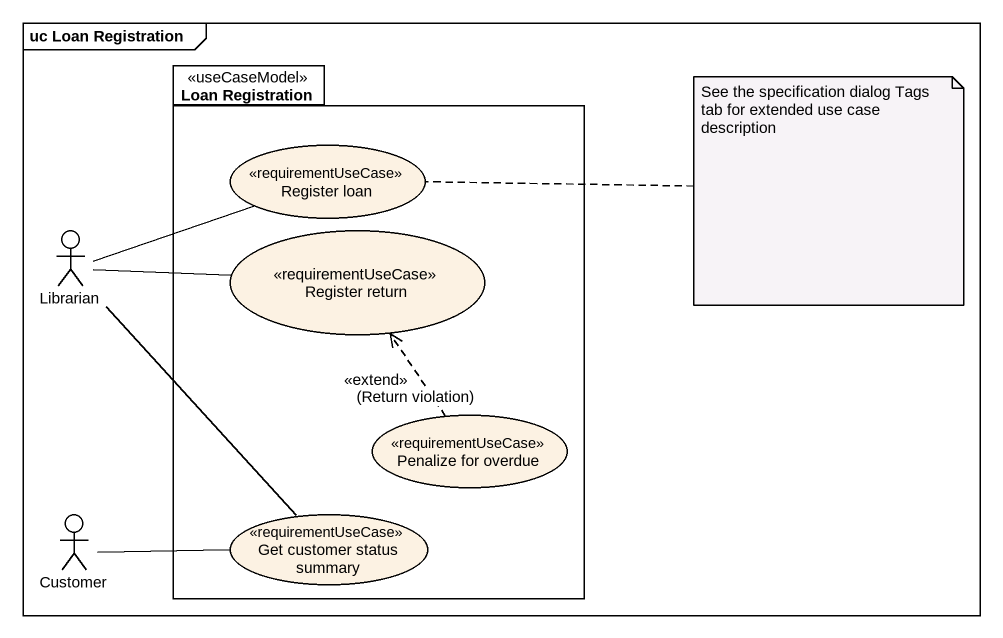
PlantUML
@startuml
mainframe uc Loan Registration
package "Loan Registration" as Loan_Registration <<useCaseModel>> {
  usecase "Register loan" as Register_loan <<requirementUseCase>>
  usecase "Register return" as Register_return <<requirementUseCase>>
  usecase "Penalize for overdue" as Penalize_for_overdue <<requirementUseCase>>
  usecase "Get customer status summary" as Get_customer_status_summary <<requirementUseCase>>
}
actor Librarian
actor Customer
Librarian -right- Register_loan
Librarian -right- Register_return
Librarian -- Get_customer_status_summary
Penalize_for_overdue .up.> Register_return : <<extend>>\n(Return violation)
Customer -right- Get_customer_status_summary
note right of Register_loan : See the specification dialog Tags tab for extended use case description
@enduml
